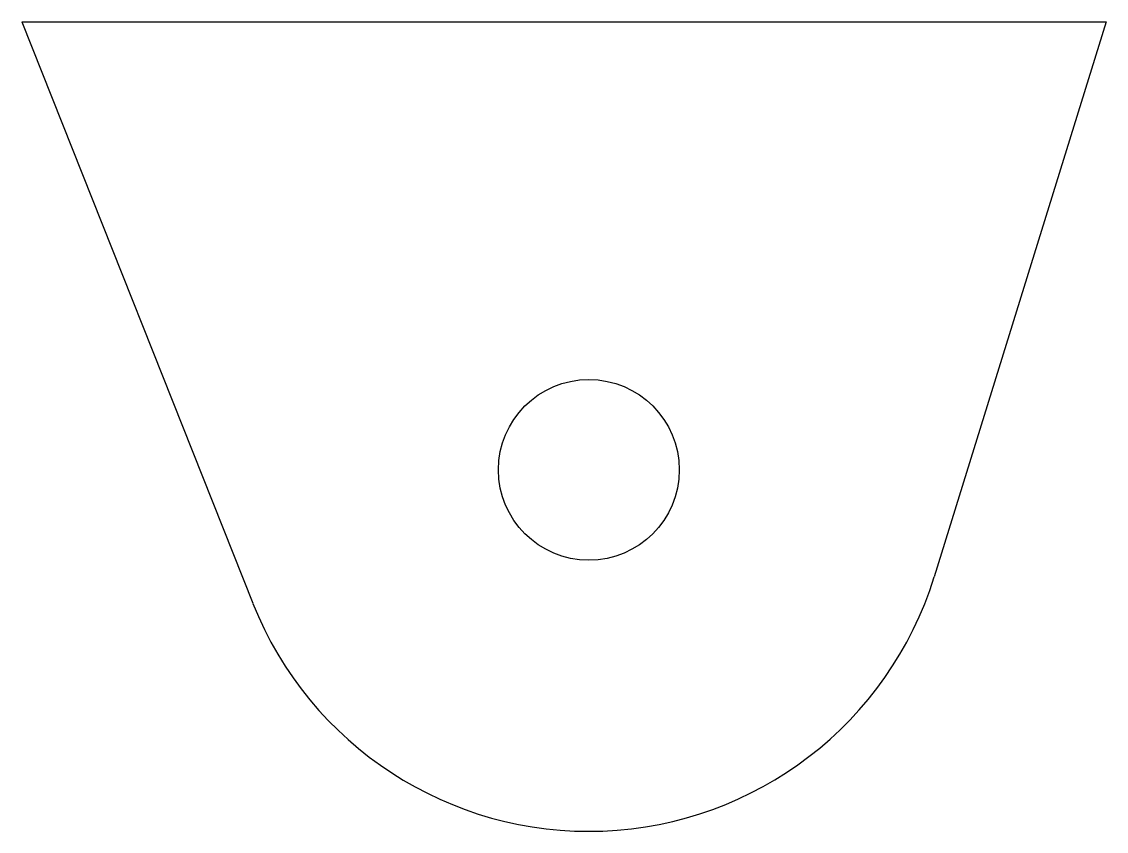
# Model space of a CAD drawing. Extents: x 6 to 66, y 3.8 to 48.5.
import ezdxf

# ---------------------------------------------------------------- set-up
doc = ezdxf.new("R2010")
doc.units = 0
doc.layers.get('0').update_dxf_attribs({"linetype": 'CONTINUOUS'})

msp = doc.modelspace()

# ---------------------------------------------------------------- linework, layer by layer
for p, q in [((5.967, 48.549), (18.757, 16.365)), ((5.967, 48.549), (65.967, 48.549)), ((65.967, 48.549), (56.446, 17.829))]:
    msp.add_line(p, q)
msp.add_circle((37.343, 23.75), 5)
msp.add_arc((37.343, 23.75), 20, 201.67162, 342.78013)

doc.saveas('drawing.dxf')
